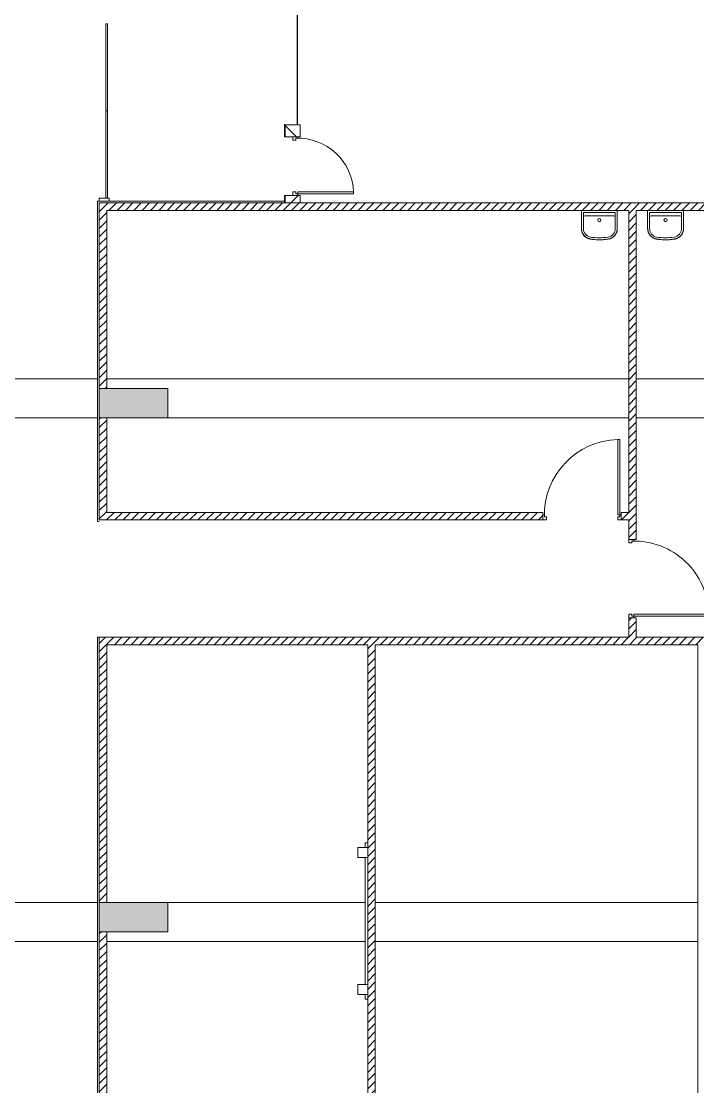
# Model space of a CAD drawing. Header units: millimetres. Extents: x -106145 to 154907, y -84585 to 152038.
# Drawn here: x 105734 to 116101, y 28220 to 44555 of the extents above; entities that cross this region are included whole.
import ezdxf

# ---------------------------------------------------------------- set-up
doc = ezdxf.new("R2010")
doc.units = ezdxf.units.MM
for name, color, linetype, lineweight in [('A-DOOR', 7, 'Continuous', 5), ('A-DOOR-FRAM', 7, 'Continuous', 9), ('A-GLAZ-CURT', 7, 'Continuous', 5), ('A-GLAZ-CWMG', 7, 'Continuous', 5), ('A-WALL', 7, 'Continuous', 5), ('A-WALL-PATT', 7, 'Continuous', 5), ('E-COMM', 7, 'Continuous', 5), ('E-DATA', 7, 'Continuous', 5), ('P-SANR-FIXT', 7, 'Continuous', 5), ('S-COLS', 7, 'Continuous', 5)]:
    doc.layers.add(name, color=color, linetype=linetype, lineweight=lineweight)
pattern_1 = [(45, (0, 0), (-63.63961, 63.63961), [])]

# ---------------------------------------------------------------- blocks, each defined once
blk = doc.blocks.new('Structural Columns 4 - Structural Columns 4-3006467-Site Plan -MAIN')
at = {"layer": 'S-COLS', "color": 254, "true_color": 0xdddddd}
for p, q in [((106904, 39075), (103849, 39075)), ((115044, 39075), (107044, 39075)), ((121159, 39075), (115159, 39075)), ((103849, 38475), (106904, 38475)), ((107979, 38475), (115044, 38475)), ((115159, 38475), (119994, 38475)), ((106904, 31045), (103849, 31045)), ((111004, 31045), (107979, 31045)), ((116101, 31045), (111159, 31045)), ((103849, 30445), (106904, 30445)), ((107044, 30445), (111004, 30445)), ((111159, 30445), (116101, 30445))]:
    blk.add_line(p, q, dxfattribs=at)
blk = doc.blocks.new('DC_SglFl-W-Int - FIRE 1_2 WALL OPENING_TYPE A-V18-Site Plan -MAIN')
at = {"layer": 'A-DOOR', "color": 254, "lineweight": 9, "true_color": 0xdddddd}
for p, q in [((547, 20), (547, 1174)), ((547, 1174), (577, 1174)), ((577, 1174), (577, 20)), ((577, 20), (547, 20))]:
    blk.add_line(p, q, dxfattribs=at)
at = {"layer": 'A-DOOR', "color": 254, "true_color": 0xdddddd}
blk.add_arc((577, 20), 1154, 91.4892, 181.4892, dxfattribs=at)
at = {"layer": 'A-DOOR-FRAM', "color": 254, "true_color": 0xdddddd}
for p, q in [((-600, -55), (-600, 20)), ((-600, 20), (-577, 20)), ((-577, -10), (-577, 20)), ((577, 20), (600, 20)), ((577, -10), (577, 20)), ((600, 20), (600, -55)), ((-547, -55), (-600, -55)), ((-577, -10), (-547, -10)), ((-547, -10), (-547, -55)), ((547, -10), (577, -10)), ((547, -55), (547, -10)), ((600, -55), (547, -55))]:
    blk.add_line(p, q, dxfattribs=at)
blk = doc.blocks.new('System Panel - Glazed-14414970-Site Plan -MAIN')
at = {"layer": 'A-GLAZ-CURT', "color": 254, "lineweight": 9, "true_color": 0xdddddd}
for p, q in [((-667.5, 49.5), (667.5, 49.5)), ((-667.5, 24.5), (-667.5, 49.5)), ((667.5, 24.5), (-667.5, 24.5)), ((667.5, 24.5), (667.5, 49.5))]:
    blk.add_line(p, q, dxfattribs=at)
blk = doc.blocks.new('DC_SglFl-W-Int - 0_9 WALL OPENING_TYPE A-14353678-Site Plan -MAIN')
at = {"layer": 'A-DOOR', "color": 254, "lineweight": 9, "true_color": 0xdddddd}
for p, q in [((397, 78), (397, 932)), ((397, 932), (427, 932)), ((427, 932), (427, 78)), ((427, 78), (397, 78))]:
    blk.add_line(p, q, dxfattribs=at)
at = {"layer": 'A-DOOR', "color": 254, "true_color": 0xdddddd}
blk.add_arc((427, 78), 855, 92.0119, 182.0119, dxfattribs=at)
at = {"layer": 'A-DOOR-FRAM', "color": 254, "true_color": 0xdddddd}
for p, q in [((-450, 3), (-450, 78)), ((-450, 78), (-427, 78)), ((-397, 3), (-450, 3)), ((-427, 48), (-427, 78)), ((-427, 48), (-397, 48)), ((-397, 48), (-397, 3)), ((397, 48), (427, 48)), ((397, 3), (397, 48)), ((450, 3), (397, 3)), ((427, 78), (450, 78)), ((427, 48), (427, 78)), ((450, 78), (450, 3))]:
    blk.add_line(p, q, dxfattribs=at)
blk = doc.blocks.new('data_smart_board - 2400x1200-V22-Site Plan -MAIN')
at = {"layer": 'E-DATA', "color": 254, "true_color": 0xdddddd}
for p, q in [((111004, 22460), (111044, 22460)), ((111004, 22460), (111004, 22385)), ((111004, 22235), (111004, 20285)), ((111004, 20135), (111004, 20060)), ((111044, 20060), (111004, 20060))]:
    blk.add_line(p, q, dxfattribs=at)
blk = doc.blocks.new('comm_ speaker face - 150x150x150-4534893-Site Plan -MAIN')
at = {"layer": 'E-COMM', "color": 254, "true_color": 0xdddddd}
for p, q in [((110894, 22235), (110894, 22385)), ((111044, 22385), (110894, 22385)), ((111044, 22385), (111044, 22235)), ((110894, 22235), (111044, 22235))]:
    blk.add_line(p, q, dxfattribs=at)
blk = doc.blocks.new('BASIN_handwash_Type_B - HYBA-010-V23-Site Plan -MAIN')
at = {"layer": 'P-SANR-FIXT', "color": 254, "true_color": 0xdddddd}
for p, q in [((-275, 500), (-275, 224)), ((-275, 224), (-275, 500)), ((-275, 500), (-275, 351)), ((275, 224), (275, 500)), ((275, 224), (275, 500)), ((275, 351), (275, 500)), ((245, 470), (-245, 470)), ((-245, 470), (-245, 224)), ((-245, 351), (-245, 470)), ((220, 418), (-220, 418)), ((245, 470), (245, 224)), ((245, 470), (245, 351))]:
    blk.add_line(p, q, dxfattribs=at)
at = {"layer": 'P-SANR-FIXT', "color": 254, "true_color": 0xdddddd, "flags": 128}
for points in [[(-275, 224), (-275, 217), (-274, 211), (-274, 204), (-273, 198), (-272, 191), (-270, 185), (-269, 178), (-267, 172), (-264, 166), (-262, 160), (-259, 154), (-256, 148), (-253, 142), (-250, 136), (-246, 131), (-242, 126), (-238, 120), (-234, 115), (-230, 110), (-225, 106), (-220, 101), (-215, 97), (-210, 93), (-205, 89), (-199, 85), (-193, 82), (-188, 79), (-182, 76), (-176, 73), (-170, 70), (-163, 68), (-157, 66), (-151, 64), (-144, 63), (-139, 62)], [(135, 61), (141, 62), (148, 63), (154, 65), (161, 67), (167, 69), (173, 72), (179, 74), (185, 77), (191, 80), (197, 84), (202, 87), (207, 91), (213, 95), (218, 99), (223, 104), (227, 108), (232, 113), (236, 118), (240, 123), (244, 128), (248, 134), (252, 139), (255, 145), (258, 151), (261, 157), (263, 163), (266, 169), (268, 176), (270, 182), (271, 188), (272, 195), (273, 201), (274, 208), (275, 214), (275, 221)], [(-139, 62), (-106, 57), (-73, 53), (-51, 52)], [(-46, 51), (-40, 51), (-6, 50), (27, 50), (41, 51)], [(47, 51), (61, 52), (94, 55), (127, 60), (135, 61)]]:
    blk.add_lwpolyline(points, dxfattribs=at)
at = {"layer": 'P-SANR-FIXT', "color": 254, "true_color": 0xdddddd}
for centre, radius, start, end in [((-220, 393), 25, 90, 180), ((0, 351), 24.2, 90, 270), ((0, 351), 24.2, 270, 90), ((220, 393), 25, 360, 90)]:
    blk.add_arc(centre, radius, start, end, dxfattribs=at)
for centre, major_axis, start_param, end_param in [((-110, 224), (165, 0), 3.141593, 4.534908), ((-110, 224), (135, 0), 3.141593, 4.533834), ((110, 224), (-135, 0), 1.722189, 3.141593), ((110, 224), (165, 0), 4.864844, 6.283185), ((0, 884), (834, 0), 4.544999, 4.874825), ((0, 884), (804, 0), 4.545194, 4.875019)]:
    blk.add_ellipse(centre, major_axis=major_axis, ratio=0.999048, start_param=start_param, end_param=end_param, dxfattribs=at)
for points, knots in [([(-275, 224), (-275, 218), (-274, 205), (-271, 189), (-268, 177), (-265, 168), (-262, 159), (-258, 150), (-253, 142), (-248, 134), (-242, 126), (-237, 118), (-230, 111), (-223, 104), (-216, 98), (-209, 92), (-201, 86), (-193, 81), (-184, 77), (-173, 71), (-158, 66), (-145, 63), (-139, 62)], [0, 0, 0, 0, 0.083333, 0.166667, 0.208333, 0.25, 0.291667, 0.333333, 0.375, 0.416667, 0.458333, 0.5, 0.541667, 0.583333, 0.625, 0.666667, 0.708333, 0.75, 0.791667, 0.833333, 0.916667, 1, 1, 1, 1]), ([(135, 61), (141, 62), (154, 65), (170, 70), (181, 75), (190, 80), (199, 85), (207, 90), (214, 96), (222, 103), (229, 109), (235, 117), (241, 124), (247, 132), (252, 140), (257, 149), (261, 158), (265, 167), (268, 176), (271, 189), (274, 204), (275, 217), (275, 224)], [0, 0, 0, 0, 0.083333, 0.166667, 0.208333, 0.25, 0.291667, 0.333333, 0.375, 0.416667, 0.458333, 0.5, 0.541667, 0.583333, 0.625, 0.666667, 0.708333, 0.75, 0.791667, 0.833333, 0.916667, 1, 1, 1, 1]), ([(-139, 62), (-124, 59), (-94, 55), (-33, 50), (29, 50), (89, 54), (120, 58), (135, 61)], [0, 0, 0, 0, 0.166667, 0.333333, 0.666667, 0.833333, 1, 1, 1, 1])]:
    blk.add_open_spline(points, degree=3, knots=knots, dxfattribs=at)
blk = doc.blocks.new('BASIN_handwash_Type_B - HYBA-010-V25-Site Plan -MAIN')
at = {"layer": 'P-SANR-FIXT', "color": 254, "true_color": 0xdddddd}
for p, q in [((-275, 500), (-275, 224)), ((-275, 224), (-275, 500)), ((-275, 500), (-275, 351)), ((275, 224), (275, 500)), ((275, 224), (275, 500)), ((275, 351), (275, 500)), ((245, 470), (-245, 470)), ((-245, 470), (-245, 224)), ((-245, 351), (-245, 470)), ((220, 418), (-220, 418)), ((245, 470), (245, 224)), ((245, 470), (245, 351))]:
    blk.add_line(p, q, dxfattribs=at)
at = {"layer": 'P-SANR-FIXT', "color": 254, "true_color": 0xdddddd, "flags": 128}
for points in [[(-275, 224), (-275, 217), (-274, 211), (-274, 204), (-273, 198), (-272, 191), (-270, 185), (-269, 178), (-267, 172), (-264, 166), (-262, 160), (-259, 154), (-256, 148), (-253, 142), (-250, 136), (-246, 131), (-242, 126), (-238, 120), (-234, 115), (-230, 110), (-225, 106), (-220, 101), (-215, 97), (-210, 93), (-205, 89), (-199, 85), (-193, 82), (-188, 79), (-182, 76), (-176, 73), (-170, 70), (-163, 68), (-157, 66), (-151, 64), (-144, 63), (-139, 62)], [(135, 61), (141, 62), (148, 63), (154, 65), (161, 67), (167, 69), (173, 72), (179, 74), (185, 77), (191, 80), (197, 84), (202, 87), (207, 91), (213, 95), (218, 99), (223, 104), (227, 108), (232, 113), (236, 118), (240, 123), (244, 128), (248, 134), (252, 139), (255, 145), (258, 151), (261, 157), (263, 163), (266, 169), (268, 176), (270, 182), (271, 188), (272, 195), (273, 201), (274, 208), (275, 214), (275, 221)], [(-139, 62), (-106, 57), (-73, 53), (-51, 52)], [(-46, 51), (-40, 51), (-6, 50), (27, 50), (41, 51)], [(47, 51), (61, 52), (94, 55), (127, 60), (135, 61)]]:
    blk.add_lwpolyline(points, dxfattribs=at)
at = {"layer": 'P-SANR-FIXT', "color": 254, "true_color": 0xdddddd}
for centre, radius, start, end in [((-220, 393), 25, 90, 180), ((0, 351), 24.2, 98.5635, 270), ((0, 351), 24.2, 270, 90), ((220, 393), 25, 360, 90)]:
    blk.add_arc(centre, radius, start, end, dxfattribs=at)
for centre, major_axis, start_param, end_param in [((-110, 224), (165, 0), 3.141593, 4.534908), ((-110, 224), (135, 0), 3.141593, 4.533834), ((110, 224), (-135, 0), 1.722189, 3.141593), ((110, 224), (165, 0), 4.864844, 6.283185), ((0, 884), (834, 0), 4.544999, 4.874825), ((0, 884), (804, 0), 4.545194, 4.875019)]:
    blk.add_ellipse(centre, major_axis=major_axis, ratio=0.999048, start_param=start_param, end_param=end_param, dxfattribs=at)
for points, knots in [([(-275, 224), (-275, 218), (-274, 205), (-271, 189), (-268, 177), (-265, 168), (-262, 159), (-258, 150), (-253, 142), (-248, 134), (-242, 126), (-237, 118), (-230, 111), (-223, 104), (-216, 98), (-209, 92), (-201, 86), (-193, 81), (-184, 77), (-173, 71), (-158, 66), (-145, 63), (-139, 62)], [0, 0, 0, 0, 0.083333, 0.166667, 0.208333, 0.25, 0.291667, 0.333333, 0.375, 0.416667, 0.458333, 0.5, 0.541667, 0.583333, 0.625, 0.666667, 0.708333, 0.75, 0.791667, 0.833333, 0.916667, 1, 1, 1, 1]), ([(135, 61), (141, 62), (154, 65), (170, 70), (181, 75), (190, 80), (199, 85), (207, 90), (214, 96), (222, 103), (229, 109), (235, 117), (241, 124), (247, 132), (252, 140), (257, 149), (261, 158), (265, 167), (268, 176), (271, 189), (274, 204), (275, 217), (275, 224)], [0, 0, 0, 0, 0.083333, 0.166667, 0.208333, 0.25, 0.291667, 0.333333, 0.375, 0.416667, 0.458333, 0.5, 0.541667, 0.583333, 0.625, 0.666667, 0.708333, 0.75, 0.791667, 0.833333, 0.916667, 1, 1, 1, 1]), ([(-139, 62), (-124, 59), (-94, 55), (-33, 50), (29, 50), (89, 54), (120, 58), (135, 61)], [0, 0, 0, 0, 0.166667, 0.333333, 0.666667, 0.833333, 1, 1, 1, 1])]:
    blk.add_open_spline(points, degree=3, knots=knots, dxfattribs=at)
blk = doc.blocks.new('Walls 14 - Walls 14-14365342-Site Plan -MAIN')
at = {"layer": 'A-WALL', "color": 254, "lineweight": 18, "true_color": 0xdddddd}
for p, q in [((109769, 42972), (109769, 42952)), ((109769, 42972), (109779, 42972)), ((109779, 42952), (109779, 42972)), ((109769, 42952), (109779, 42952)), ((109769, 42942), (109769, 42922)), ((109769, 42942), (109779, 42942)), ((109769, 42922), (109779, 42922)), ((109769, 42912), (109769, 42892)), ((109769, 42912), (109779, 42912)), ((109769, 42892), (109779, 42892)), ((109769, 42862), (109769, 42882)), ((109769, 42882), (109779, 42882)), ((109769, 42862), (109779, 42862)), ((109769, 42832), (109769, 42852)), ((109769, 42852), (109779, 42852)), ((109769, 42832), (109779, 42832)), ((109769, 42802), (109769, 42822)), ((109769, 42822), (109779, 42822)), ((109769, 42802), (109779, 42802)), ((109769, 42785), (109769, 42798)), ((109769, 42798), (109779, 42798)), ((109779, 42922), (109779, 42942)), ((109779, 42892), (109779, 42912)), ((109779, 42882), (109779, 42862)), ((109779, 42852), (109779, 42832)), ((109779, 42822), (109779, 42802)), ((109779, 42798), (109779, 42785)), ((109769, 42785), (109779, 42785)), ((109769, 41862), (109769, 41882)), ((109769, 41882), (109779, 41882)), ((109769, 41862), (109779, 41862)), ((109769, 41832), (109769, 41852)), ((109769, 41852), (109779, 41852)), ((109769, 41832), (109779, 41832)), ((109769, 41802), (109769, 41822)), ((109769, 41822), (109779, 41822)), ((109779, 41882), (109779, 41862)), ((109779, 41852), (109779, 41832)), ((109779, 41822), (109779, 41802)), ((109769, 41802), (109779, 41802)), ((109769, 41787), (109769, 41772)), ((109769, 41787), (109779, 41787)), ((109769, 41772), (109779, 41772)), ((109779, 41772), (109779, 41787))]:
    blk.add_line(p, q, dxfattribs=at)
blk = doc.blocks.new('Rectangular Mullion - 50 x 150mm-9421125-Site Plan -MAIN')
at = {"layer": 'A-GLAZ-CWMG', "color": 254, "lineweight": 18, "true_color": 0xdddddd}
for p, q in [((0, 75), (-50, 75)), ((-50, 75), (-50, -75)), ((0, 75), (0, -75)), ((-50, -75), (0, -75))]:
    blk.add_line(p, q, dxfattribs=at)
blk = doc.blocks.new('MM-HOSPITAL BLOCK-C_2022_11_01_Facade reworking_rvt-1-Site Plan -MAIN')
at = {"layer": 'A-WALL-PATT', "true_color": 0xaaaaaa}
h = blk.add_hatch(dxfattribs=at)
h.set_pattern_fill('FP_11', color=253, style=0, pattern_type=2)
h.set_pattern_definition([(45, (0, 0), (-318.198, 318.198), []), (135, (0, 0), (-318.198, -318.198), [])])
h.paths.add_polyline_path([(110009, 41770), (110009, 41885), (109779, 41885), (109779, 41770)], flags=0)
h.paths.add_polyline_path([(110009, 42785), (110009, 42970), (109779, 42970), (109779, 42785)], flags=0)
h = blk.add_hatch(dxfattribs=at)
h.set_pattern_fill('FP_10', color=253, style=0, pattern_type=2)
h.set_pattern_definition(pattern_1)
h.paths.add_polyline_path([(121159, 41655), (121159, 41770), (106929, 41770), (106929, 41655), (120580, 41655)], flags=0)
h = blk.add_hatch(dxfattribs=at)
h.set_pattern_fill('FP_10', color=253, style=0, pattern_type=2)
h.set_pattern_definition(pattern_1)
h.paths.add_polyline_path([(107044, 38925), (107044, 41655), (106929, 41655), (106929, 38925)], flags=0)
h = blk.add_hatch(dxfattribs=at)
h.set_pattern_fill('FP_10', color=253, style=0, pattern_type=2)
h.set_pattern_definition(pattern_1)
h.paths.add_polyline_path([(115044, 37025), (115159, 37025), (115159, 41655), (115044, 41655), (115044, 37715)], flags=0)
h = blk.add_hatch(dxfattribs=at)
h.set_pattern_fill('FP_10', color=253, style=0, pattern_type=2)
h.set_pattern_definition(pattern_1)
h.paths.add_polyline_path([(107044, 37025), (107044, 38475), (106929, 38475), (106929, 37025)], flags=0)
h = blk.add_hatch(dxfattribs=at)
h.set_pattern_fill('FP_10', color=253, style=0, pattern_type=2)
h.set_pattern_definition(pattern_1)
h.paths.add_polyline_path([(115044, 36910), (115159, 36910), (115159, 37025), (114929, 37025), (114929, 36910)], flags=0)
h.paths.add_polyline_path([(112178, 36910), (113729, 36910), (113729, 37025), (106929, 37025), (106929, 36910), (107977, 36910)], flags=0)
h = blk.add_hatch(dxfattribs=at)
h.set_pattern_fill('FP_10', color=253, style=0, pattern_type=2)
h.set_pattern_definition(pattern_1)
h.paths.add_polyline_path([(115159, 34995), (115159, 35410), (115044, 35410), (115044, 34995)], flags=0)
h.paths.add_polyline_path([(115159, 36610), (115159, 36910), (115044, 36910), (115044, 36610)], flags=0)
h = blk.add_hatch(dxfattribs=at)
h.set_pattern_fill('FP_10', color=253, style=0, pattern_type=2)
h.set_pattern_definition(pattern_1)
h.paths.add_polyline_path([(112178, 34995), (115044, 34995), (115044, 35110), (106929, 35110), (106929, 34995), (111159, 34995)], flags=0)
h = blk.add_hatch(dxfattribs=at)
h.set_pattern_fill('FP_10', color=253, style=0, pattern_type=2)
h.set_pattern_definition(pattern_1)
h.paths.add_polyline_path([(107044, 31045), (107044, 34995), (106929, 34995), (106929, 31045)], flags=0)
h = blk.add_hatch(dxfattribs=at)
h.set_pattern_fill('FP_10', color=253, style=0, pattern_type=2)
h.set_pattern_definition(pattern_1)
h.paths.add_polyline_path([(111044, 26505), (111159, 26505), (111159, 34995), (111044, 34995), (111044, 26652)], flags=0)
h = blk.add_hatch(dxfattribs=at)
h.set_pattern_fill('FP_10', color=253, style=0, pattern_type=2)
h.set_pattern_definition(pattern_1)
h.paths.add_polyline_path([(121159, 34995), (121159, 35110), (115159, 35110), (115159, 34995), (120580, 34995)], flags=0)
h = blk.add_hatch(dxfattribs=at)
h.set_pattern_fill('FP_10', color=253, style=0, pattern_type=2)
h.set_pattern_definition(pattern_1)
h.paths.add_polyline_path([(107044, 26505), (107044, 30595), (106929, 30595), (106929, 26505)], flags=0)
at = {"layer": 'S-COLS', "true_color": 0xd4d4d4}
for points in [[(106929, 38475), (107979, 38475), (107977, 38925), (106929, 38925)], [(106929, 30595), (107979, 30595), (107977, 31045), (106929, 31045)]]:
    blk.add_hatch(color=254, dxfattribs=at).paths.add_polyline_path(points, flags=0)
at = {"layer": 'A-WALL', "color": 254, "lineweight": 18, "true_color": 0xdddddd}
for p, q in [((109962, 42973), (109962, 57359)), ((109968, 57359), (109968, 42973)), ((109779, 42970), (109779, 42785)), ((110009, 42970), (109779, 42970)), ((109968, 42973), (109962, 42973)), ((110009, 42785), (110009, 42970)), ((110009, 42785), (109779, 42785)), ((109779, 41885), (109779, 41770)), ((110009, 41885), (109779, 41885)), ((110009, 41770), (110009, 41885)), ((109779, 41770), (106929, 41770)), ((106929, 41655), (106929, 41770)), ((106929, 41655), (106929, 38925)), ((107044, 41655), (115044, 41655)), ((107044, 38925), (107044, 41655)), ((121159, 41770), (110009, 41770)), ((115044, 41655), (115044, 37025)), ((115159, 41655), (121159, 41655)), ((115159, 37025), (115159, 41655)), ((107044, 38925), (106929, 38925)), ((106929, 38475), (106929, 37025)), ((107044, 38475), (106929, 38475)), ((107044, 37025), (107044, 38475)), ((106929, 36910), (106929, 37025)), ((113729, 37025), (107044, 37025)), ((113729, 36910), (113729, 37025)), ((115044, 37025), (114929, 37025)), ((114929, 36910), (114929, 37025)), ((115159, 36910), (115159, 37025)), ((106929, 36910), (113729, 36910)), ((114929, 36910), (115044, 36910)), ((115044, 36910), (115044, 36610)), ((115159, 36610), (115159, 36910)), ((115159, 36610), (115044, 36610)), ((115044, 35410), (115044, 35110)), ((115159, 35410), (115044, 35410)), ((115159, 35110), (115159, 35410)), ((115044, 35110), (106929, 35110)), ((106929, 34995), (106929, 35110)), ((106929, 34995), (106929, 31045)), ((107044, 34995), (111044, 34995)), ((107044, 31045), (107044, 34995)), ((111044, 34995), (111044, 31885)), ((111159, 34995), (115044, 34995)), ((111159, 26505), (111159, 34995)), ((115159, 34995), (115044, 34995)), ((121159, 35110), (115159, 35110)), ((115159, 34995), (116101, 34995)), ((116101, 34995), (116101, 26505)), ((111044, 31735), (111044, 29785)), ((106929, 31045), (107044, 31045)), ((106929, 30595), (106929, 26505)), ((106929, 30595), (107044, 30595)), ((107044, 26505), (107044, 30595)), ((111044, 29635), (111044, 26505))]:
    blk.add_line(p, q, dxfattribs=at)
at = {"layer": 'A-WALL', "color": 254, "true_color": 0xdddddd}
for p, q in [((106904, 41795), (106929, 41795)), ((106904, 41795), (106904, 41770)), ((106904, 36885), (106904, 41770)), ((107079, 41795), (109779, 41795)), ((110009, 41770), (109779, 41770)), ((106904, 36885), (106929, 36885)), ((106904, 27380), (106904, 35110)), ((106904, 35110), (106929, 35110))]:
    blk.add_line(p, q, dxfattribs=at)
at = {"layer": 'S-COLS', "color": 254, "true_color": 0xdddddd}
for p, q in [((106929, 38475), (106929, 38925)), ((106929, 38925), (107979, 38925)), ((107979, 38475), (107979, 38925)), ((107979, 38475), (106929, 38475)), ((106929, 30595), (106929, 31045)), ((106929, 31045), (107979, 31045)), ((107979, 30595), (107979, 31045)), ((107979, 30595), (106929, 30595))]:
    blk.add_line(p, q, dxfattribs=at)
at = {"color": 253, "lineweight": 5, "true_color": 0xaaaaaa}
for name, p in [('Walls 14 - Walls 14-14365342-Site Plan -MAIN', (0, 0)), ('Structural Columns 4 - Structural Columns 4-3006467-Site Plan -MAIN', (0, 0)), ('BASIN_handwash_Type_B - HYBA-010-V25-Site Plan -MAIN', (114594, 41155)), ('BASIN_handwash_Type_B - HYBA-010-V23-Site Plan -MAIN', (115609, 41155)), ('DC_SglFl-W-Int - FIRE 1_2 WALL OPENING_TYPE A-V18-Site Plan -MAIN', (114329, 36968)), ('comm_ speaker face - 150x150x150-4534893-Site Plan -MAIN', (0, 9500)), ('data_smart_board - 2400x1200-V22-Site Plan -MAIN', (0, 9500)), ('comm_ speaker face - 150x150x150-4534893-Site Plan -MAIN', (0, 7400))]:
    blk.add_blockref(name, p, dxfattribs=at)
for name, p, rotation in [('System Panel - Glazed-14414970-Site Plan -MAIN', (107004, 43848), 269.9999999999996), ('System Panel - Glazed-14414970-Site Plan -MAIN', (107004, 42513), 269.9999999999996), ('DC_SglFl-W-Int - 0_9 WALL OPENING_TYPE A-14353678-Site Plan -MAIN', (109894, 42335), 270), ('DC_SglFl-W-Int - FIRE 1_2 WALL OPENING_TYPE A-V18-Site Plan -MAIN', (115101, 36010), 269.9999999999995)]:
    blk.add_blockref(name, p, dxfattribs=dict(at, rotation=rotation))
at = {"color": 253, "lineweight": 5, "true_color": 0xaaaaaa, "extrusion": (0, 0, -1), "rotation": 270.0000000000003}
blk.add_blockref('Rectangular Mullion - 50 x 150mm-9421125-Site Plan -MAIN', (-107004, 41795), dxfattribs=at)

msp = doc.modelspace()

# ---------------------------------------------------------------- block references
at = {"lineweight": 5}
msp.add_blockref('MM-HOSPITAL BLOCK-C_2022_11_01_Facade reworking_rvt-1-Site Plan -MAIN', (0, 0), dxfattribs=at)

doc.saveas('drawing.dxf')
